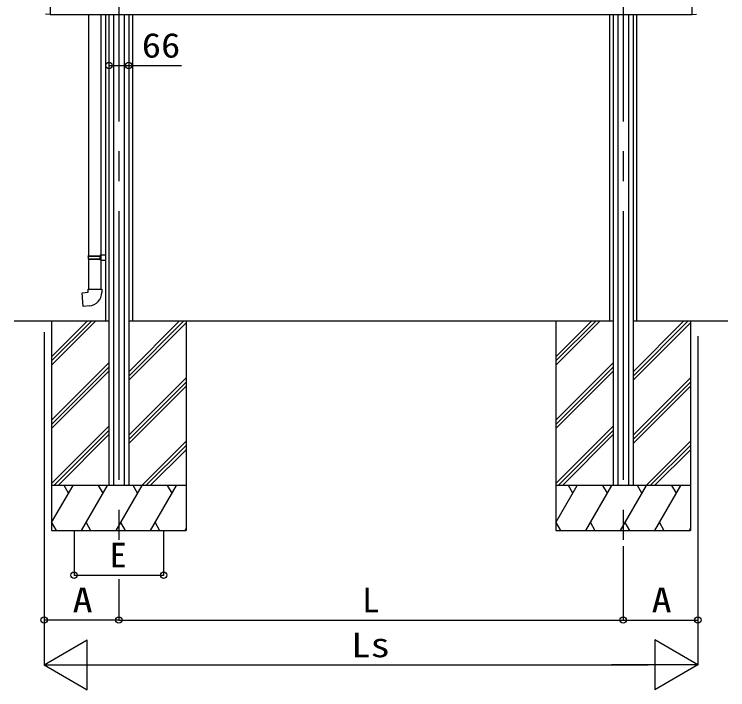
# Model space of a CAD drawing. Units: millimetres, scale not verified. Extents: x -11088 to 11088, y -17904 to 17951.
# Drawn here: x -7548 to -5160, y -8961 to -6700 of the extents above; entities that cross this region are included whole.
import ezdxf
from ezdxf.enums import TextEntityAlignment as Align

# ---------------------------------------------------------------- set-up
doc = ezdxf.new("R2010")
doc.units = ezdxf.units.MM
doc.header["$LTSCALE"] = 100
doc.linetypes.add('CHAIN2', pattern=[12, 9, -1, 1, -1])
for name, color, linetype in [('0-2_YKK_A1', 4, 'Continuous'), ('0-3_YKK_13', 4, 'Continuous'), ('0-4_YKK_12', 2, 'CHAIN2'), ('0-5_YKK_D', 6, 'Continuous')]:
    doc.layers.add(name, color=color, linetype=linetype)
doc.styles.add('ＭＳ ゴシック', font='')
doc.styles.get('ＭＳ ゴシック').set_extended_font_data('MS Gothic')

msp = doc.modelspace()

# ---------------------------------------------------------------- linework, layer by layer
at = {"layer": '0-2_YKK_A1'}
for p, q in [((-7428.4, -5863.9), (-7428.4, -6700.9)), ((-5280.4, -5863.7), (-5280.4, -6700.9)), ((-7428.4, -6700.4), (-5280.4, -6700.4)), ((-7243.6, -6700.4), (-7243.6, -7727.7)), ((-7231.4, -6700.4), (-7231.4, -8277.4)), ((-7215.9, -6700.4), (-7215.9, -8277.4)), ((-7180.9, -6700.4), (-7180.9, -8277.4)), ((-7165.4, -6700.4), (-7165.4, -8277.4)), ((-7153.2, -6700.4), (-7153.2, -7727.7)), ((-5555.6, -6700.4), (-5555.6, -7727.7)), ((-5543.4, -6700.4), (-5543.4, -8277.4)), ((-5527.9, -6700.4), (-5527.9, -8277.4)), ((-5492.9, -6700.4), (-5492.9, -8277.4)), ((-5477.4, -6700.4), (-5477.4, -8277.4)), ((-5465.2, -6700.4), (-5465.2, -7727.7)), ((-7231.4, -7727.4), (-7548.4, -7727.4)), ((-7423.4, -7727.4), (-7423.4, -8427.4)), ((-7423.4, -7846.4), (-7304.4, -7727.4)), ((-7423.4, -7860.5), (-7290.3, -7727.4)), ((-7423.4, -7874.6), (-7276.1, -7727.4)), ((-5543.4, -7727.4), (-7165.4, -7727.4)), ((-7165.4, -7910.9), (-6981.9, -7727.4)), ((-7165.4, -7896.7), (-6996.1, -7727.4)), ((-7165.4, -7925), (-6973.4, -7733)), ((-6973.4, -7727.4), (-6973.4, -8427.4)), ((-5735.4, -7727.4), (-5735.4, -8427.4)), ((-5735.4, -7846.4), (-5616.4, -7727.4)), ((-5735.4, -7860.5), (-5602.3, -7727.4)), ((-5735.4, -7874.6), (-5588.1, -7727.4)), ((-5160.4, -7727.4), (-5477.4, -7727.4)), ((-5477.4, -7910.9), (-5293.9, -7727.4)), ((-5477.4, -7896.7), (-5308.1, -7727.4)), ((-5477.4, -7925), (-5285.4, -7733)), ((-5285.4, -7727.4), (-5285.4, -8427.4)), ((-7423.4, -8058.5), (-7231.4, -7866.5)), ((-5735.4, -8058.5), (-5543.4, -7866.5)), ((-7423.4, -8072.6), (-7231.4, -7880.6)), ((-7423.4, -8086.8), (-7231.4, -7894.8)), ((-5735.4, -8072.6), (-5543.4, -7880.6)), ((-5735.4, -8086.8), (-5543.4, -7894.8)), ((-7165.4, -8108.9), (-6973.4, -7916.9)), ((-5477.4, -8108.9), (-5285.4, -7916.9)), ((-7165.4, -8123), (-6973.4, -7931)), ((-7165.4, -8137.1), (-6973.4, -7945.1)), ((-5477.4, -8123), (-5285.4, -7931)), ((-5477.4, -8137.1), (-5285.4, -7945.1)), ((-7423.4, -8270.6), (-7231.4, -8078.6)), ((-7416, -8277.4), (-7231.4, -8092.8)), ((-5735.4, -8270.6), (-5543.4, -8078.6)), ((-5728, -8277.4), (-5543.4, -8092.8)), ((-7401.9, -8277.4), (-7231.4, -8106.9)), ((-5713.9, -8277.4), (-5543.4, -8106.9)), ((-7121.8, -8277.4), (-6973.4, -8129)), ((-5433.8, -8277.4), (-5285.4, -8129)), ((-7107.7, -8277.4), (-6973.4, -8143.1)), ((-7093.5, -8277.4), (-6973.4, -8157.3)), ((-5419.7, -8277.4), (-5285.4, -8143.1)), ((-5405.5, -8277.4), (-5285.4, -8157.3)), ((-6973.4, -8277.4), (-7423.4, -8277.4)), ((-7423.4, -8401.4), (-7351.8, -8277.4)), ((-7366.8, -8303.4), (-7381.8, -8277.4)), ((-7322.9, -8427.4), (-7236.3, -8277.4)), ((-7251.3, -8303.4), (-7266.3, -8277.4)), ((-7207.5, -8427.4), (-7120.8, -8277.4)), ((-7135.8, -8303.4), (-7150.8, -8277.4)), ((-7092, -8427.4), (-7005.4, -8277.4)), ((-7020.4, -8303.4), (-7035.4, -8277.4)), ((-5285.4, -8277.4), (-5735.4, -8277.4)), ((-5735.4, -8401.4), (-5663.8, -8277.4)), ((-5678.8, -8303.4), (-5693.8, -8277.4)), ((-5634.9, -8427.4), (-5548.3, -8277.4)), ((-5563.3, -8303.4), (-5578.3, -8277.4)), ((-5519.5, -8427.4), (-5432.8, -8277.4)), ((-5447.8, -8303.4), (-5462.8, -8277.4)), ((-5404, -8427.4), (-5317.4, -8277.4)), ((-5332.4, -8303.4), (-5347.4, -8277.4)), ((-7423.4, -8401.4), (-7408.4, -8427.4)), ((-7307.9, -8401.4), (-7292.9, -8427.4)), ((-7192.5, -8401.4), (-7177.5, -8427.4)), ((-7077, -8401.4), (-7062, -8427.4)), ((-5735.4, -8401.4), (-5720.4, -8427.4)), ((-5619.9, -8401.4), (-5604.9, -8427.4)), ((-5504.5, -8401.4), (-5489.5, -8427.4)), ((-5389, -8401.4), (-5374, -8427.4)), ((-7423.4, -8427.4), (-6973.4, -8427.4)), ((-6976.5, -8427.4), (-6973.4, -8422)), ((-5735.4, -8427.4), (-5285.4, -8427.4)), ((-5288.5, -8427.4), (-5285.4, -8422))]:
    msp.add_line(p, q, dxfattribs=at)
at = {"layer": '0-3_YKK_13'}
for p, q in [((-7428.4, -6700.9), (-7443.7, -6700.1)), ((-7299.6, -6700.4), (-7299.6, -7508.1)), ((-7257.6, -7505.6), (-7257.6, -6700.4)), ((-5280.4, -6700.9), (-5265.1, -6700.1)), ((-7301.6, -7510.1), (-7300.6, -7508.1)), ((-7301.6, -7510.1), (-7257.6, -7510.1)), ((-7301.6, -7510.1), (-7301.6, -7518.1)), ((-7301.6, -7518.1), (-7257.6, -7518.1)), ((-7301.6, -7518.1), (-7300.6, -7520.1)), ((-7300.6, -7508.1), (-7257.6, -7508.1)), ((-7300.6, -7520.1), (-7257.6, -7520.1)), ((-7299.6, -7520.1), (-7299.6, -7620.1)), ((-7262.1, -7510.1), (-7262.5, -7508.1)), ((-7259.6, -7505.6), (-7243.6, -7505.1)), ((-7259.6, -7507.6), (-7259.6, -7505.6)), ((-7259.6, -7507.6), (-7257.6, -7507.6)), ((-7259.6, -7522.6), (-7259.6, -7520.6)), ((-7257.6, -7508.1), (-7257.6, -7508.7)), ((-7259.6, -7522.6), (-7243.6, -7523.1)), ((-7257.6, -7620.1), (-7257.6, -7522.7)), ((-7301.6, -7620.1), (-7255.6, -7620.1)), ((-7301.6, -7630.1), (-7301.6, -7620.1)), ((-7255.6, -7620.1), (-7255.6, -7631))]:
    msp.add_line(p, q, dxfattribs=at)
for points in [[(-7262.1, -7510.1), (-7262.1, -7518.1), (-7262.5, -7520.1)], [(-7259.6, -7520.6), (-7257.6, -7520.6), (-7257.6, -7507.6)], [(-7296.7, -7675.9), (-7317.5, -7677.7), (-7321.5, -7631.9), (-7301.6, -7630.1)]]:
    msp.add_lwpolyline(points, dxfattribs=at)
msp.add_arc((-7300.6, -7631), 45, 275, 0, dxfattribs=at)
at = {"layer": '0-4_YKK_12'}
for p, q in [((-7198.4, -4958.7), (-7198.4, -8459.7)), ((-5510.4, -4958.7), (-5510.4, -8472.8))]:
    msp.add_line(p, q, dxfattribs=at)
at = {"layer": '0-5_YKK_D'}
for p, q in [((-7231.4, -6832.4), (-7231.4, -6872.4)), ((-7165.4, -6832.4), (-7165.4, -6872.4)), ((-7448.4, -7764), (-7448.4, -8728.4)), ((-5260.4, -7777.1), (-5260.4, -8728.4)), ((-7348.4, -8428.4), (-7348.4, -8578.4)), ((-7048.4, -8428.4), (-7048.4, -8578.4)), ((-5260.4, -8475.7), (-5260.4, -8878.4)), ((-5510.4, -8480.7), (-5510.4, -8728.4)), ((-5510.4, -8481.7), (-5510.4, -8728.4)), ((-7448.4, -8534.6), (-7448.4, -8878.4)), ((-7348.4, -8577.4), (-7048.4, -8577.4)), ((-7198.4, -8590.9), (-7198.4, -8728.4)), ((-7198.4, -8590.9), (-7198.4, -8728.4)), ((-7198.4, -8727.4), (-7448.4, -8727.4)), ((-7198.4, -8727.4), (-5510.4, -8727.4)), ((-5510.4, -8727.4), (-5260.4, -8727.4)), ((-7448.4, -8877.4), (-7304.1, -8794)), ((-7304.1, -8960.7), (-7304.1, -8794)), ((-5260.4, -8877.4), (-5404.7, -8794)), ((-5404.7, -8794), (-5404.7, -8960.7)), ((-7448.4, -8877.4), (-7304.1, -8960.7)), ((-7448.4, -8877.4), (-7159.7, -8877.4)), ((-7281.7, -8877.4), (-5427.1, -8877.4)), ((-5260.4, -8877.4), (-5549.1, -8877.4)), ((-5260.4, -8877.4), (-5404.7, -8960.7))]:
    msp.add_line(p, q, dxfattribs=at)
msp.add_lwpolyline([(-7231.4, -6871.4), (-7165.4, -6871.4), (-6988.2, -6871.4)], dxfattribs=at)
for centre in [(-7231.4, -6871.4), (-7165.4, -6871.4), (-7348.4, -8577.4), (-7048.4, -8577.4), (-7448.4, -8727.4), (-7198.4, -8727.4), (-7198.4, -8727.4), (-5510.4, -8727.4), (-5510.4, -8727.4), (-5260.4, -8727.4)]:
    msp.add_circle(centre, 10.6, dxfattribs=at)

# ---------------------------------------------------------------- texts
at = {"layer": '0-5_YKK_D', "style": 'ＭＳ ゴシック'}
for s, height, width, p in [('66', 82.48, 1.15, (-7121.6, -6870)), ('A', 82.5, 1.2, (-7353.4, -8726.6)), ('L', 82.5, 1.05, (-6384.4, -8726.6)), ('A', 82.5, 1.2, (-5415.4, -8726.6)), ('Ls', 82.48, 1.15, (-6420.4, -8876.6))]:
    msp.add_text(s, height=height, dxfattribs=dict(at, width=width)).set_placement(p, align=Align.BOTTOM_LEFT)
msp.add_text('E', height=82.5, dxfattribs=at).set_placement((-7228.4, -8576.3), align=Align.BOTTOM_LEFT)

doc.saveas('drawing.dxf')
